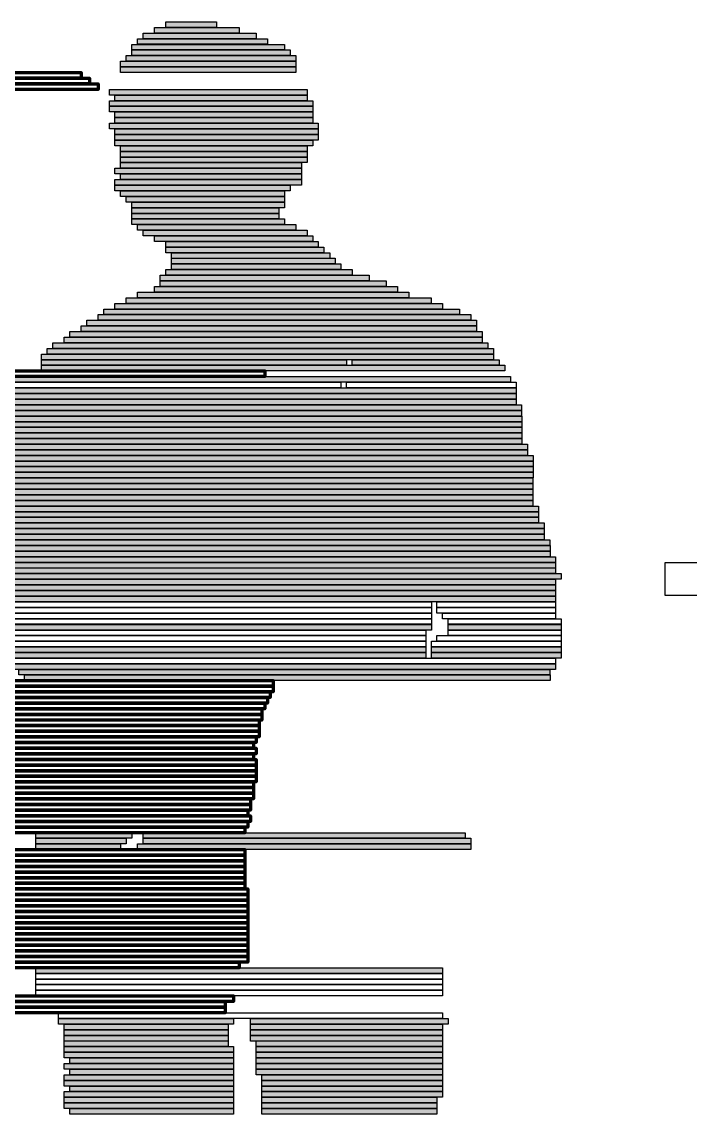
# Model space of a CAD drawing. Header units: millimetres. Extents: x 2 to 42044, y 4087 to 28530.
# Drawn here: x 6645 to 7389, y 8933 to 10150 of the extents above; entities that cross this region are included whole.
import ezdxf

# ---------------------------------------------------------------- set-up
doc = ezdxf.new("R2010")
doc.units = ezdxf.units.MM
doc.header["$LTSCALE"] = 50
for name, color, linetype in [('00_Wand_Bestand', 7, 'Continuous'), ('05_Linien_stark', 7, 'Continuous'), ('06_Linien_fein', 3, 'Continuous')]:
    doc.layers.add(name, color=color, linetype=linetype)

msp = doc.modelspace()

# ---------------------------------------------------------------- hatches: boundary and pattern name
at = {"layer": '00_Wand_Bestand'}
for points in [[(6805.1, 10149.7), (6861.7, 10149.7), (6861.7, 10143.5), (6805.1, 10143.5)], [(6779.9, 10137.2), (6905.8, 10137.2), (6905.8, 10130.9), (6779.9, 10130.9)], [(6792.5, 10143.5), (6886.9, 10143.5), (6886.9, 10137.2), (6792.5, 10137.2)], [(6767.3, 10124.6), (6937.3, 10124.6), (6937.3, 10118.4), (6767.3, 10118.4)], [(6773.6, 10130.9), (6918.4, 10130.9), (6918.4, 10124.7), (6773.6, 10124.7)], [(6761, 10112.1), (6949.9, 10112.1), (6949.9, 10105.8), (6761, 10105.8)], [(6767.3, 10118.4), (6943.6, 10118.4), (6943.6, 10112.1), (6767.3, 10112.1)], [(6754.7, 10105.8), (6949.9, 10105.8), (6949.9, 10099.6), (6754.7, 10099.6)], [(6754.7, 10099.6), (6949.9, 10099.6), (6949.9, 10093.3), (6754.7, 10093.3)], [(6742.1, 10074.5), (6962.5, 10074.5), (6962.5, 10068.2), (6742.1, 10068.2)], [(6742.1, 10061.9), (6968.8, 10061.9), (6968.8, 10055.7), (6742.1, 10055.7)], [(6748.4, 10068.2), (6962.5, 10068.2), (6962.5, 10061.9), (6748.4, 10061.9)], [(6742.1, 10055.7), (6968.8, 10055.7), (6968.8, 10049.4), (6742.1, 10049.4)], [(6748.4, 10049.4), (6968.8, 10049.4), (6968.8, 10043.1), (6748.4, 10043.1)], [(6742.1, 10036.9), (6975, 10036.9), (6975, 10030.6), (6742.1, 10030.6)], [(6748.4, 10043.1), (6968.8, 10043.1), (6968.8, 10036.9), (6748.4, 10036.9)], [(6748.4, 10030.6), (6975, 10030.6), (6975, 10024.3), (6748.4, 10024.3)], [(6748.4, 10024.3), (6975, 10024.3), (6975, 10018), (6748.4, 10018)], [(6748.4, 10018), (6968.8, 10018), (6968.8, 10011.8), (6748.4, 10011.8)], [(6754.7, 10011.8), (6962.5, 10011.8), (6962.5, 10005.5), (6754.7, 10005.5)], [(6754.7, 10005.5), (6962.5, 10005.5), (6962.5, 9999.2), (6754.7, 9999.2)], [(6754.7, 9999.2), (6962.5, 9999.2), (6962.5, 9993), (6754.7, 9993)], [(6748.4, 9986.7), (6956.2, 9986.7), (6956.2, 9980.4), (6748.4, 9980.4)], [(6754.7, 9993), (6956.1, 9993), (6956.1, 9986.7), (6754.7, 9986.7)], [(6754.7, 9980.4), (6956.1, 9980.4), (6956.1, 9974.2), (6754.7, 9974.2)], [(6748.4, 9974.2), (6956.2, 9974.2), (6956.2, 9967.9), (6748.4, 9967.9)], [(6748.4, 9967.9), (6943.6, 9967.9), (6943.6, 9961.6), (6748.4, 9961.6)], [(6754.7, 9961.6), (6937.3, 9961.6), (6937.3, 9955.4), (6754.7, 9955.4)], [(6761, 9955.4), (6937.3, 9955.4), (6937.3, 9949.1), (6761, 9949.1)], [(6767.3, 9949.1), (6937.3, 9949.1), (6937.3, 9942.8), (6767.3, 9942.8)], [(6767.3, 9942.8), (6931, 9942.8), (6931, 9936.5), (6767.3, 9936.5)], [(6767.3, 9936.5), (6931, 9936.5), (6931, 9930.3), (6767.3, 9930.3)], [(6767.3, 9930.3), (6937.3, 9930.3), (6937.3, 9924), (6767.3, 9924)], [(6773.6, 9924), (6949.9, 9924), (6949.9, 9917.7), (6773.6, 9917.7)], [(6779.9, 9917.7), (6962.5, 9917.7), (6962.5, 9911.5), (6779.9, 9911.5)], [(6792.5, 9911.5), (6968.8, 9911.5), (6968.8, 9905.2), (6792.5, 9905.2)], [(6805.1, 9905.2), (6975, 9905.2), (6975, 9898.9), (6805.1, 9898.9)], [(6805.1, 9898.9), (6981.3, 9898.9), (6981.3, 9892.7), (6805.1, 9892.7)], [(6811.4, 9892.6), (6987.7, 9892.6), (6987.7, 9886.3), (6811.4, 9886.3)], [(6811.4, 9886.4), (6993.9, 9886.4), (6993.9, 9880.1), (6811.4, 9880.1)], [(6811.4, 9880.1), (7000.2, 9880.1), (7000.2, 9873.8), (6811.4, 9873.8)], [(6798.8, 9867.6), (7031.7, 9867.6), (7031.7, 9861.3), (6798.8, 9861.3)], [(6805.1, 9873.8), (7012.8, 9873.8), (7012.8, 9867.6), (6805.1, 9867.6)], [(6792.5, 9855), (7063.2, 9855), (7063.2, 9848.8), (6792.5, 9848.8)], [(6798.8, 9861.3), (7050.6, 9861.3), (7050.6, 9855), (6798.8, 9855)], [(6761, 9842.5), (7100.9, 9842.5), (7100.9, 9836.2), (6761, 9836.2)], [(6773.6, 9848.7), (7075.8, 9848.7), (7075.8, 9842.5), (6773.6, 9842.5)], [(6735.9, 9829.9), (7132.4, 9829.9), (7132.4, 9823.7), (6735.9, 9823.7)], [(6748.4, 9836.2), (7113.5, 9836.2), (7113.5, 9829.9), (6748.4, 9829.9)], [(6717, 9817.4), (7151.3, 9817.4), (7151.3, 9811.1), (6717, 9811.1)], [(6729.6, 9823.7), (7145, 9823.7), (7145, 9817.4), (6729.6, 9817.4)], [(6698.1, 9804.9), (7157.6, 9804.9), (7157.6, 9798.6), (6698.1, 9798.6)], [(6710.6, 9811.1), (7151.3, 9811.1), (7151.3, 9804.9), (6710.6, 9804.9)], [(6679.2, 9792.3), (7163.9, 9792.3), (7163.9, 9786.1), (6679.2, 9786.1)], [(6691.8, 9798.6), (7157.6, 9798.6), (7157.6, 9792.3), (6691.8, 9792.3)], [(6666.6, 9779.8), (7170.2, 9779.8), (7170.2, 9773.5), (6666.6, 9773.5)], [(6672.9, 9786.1), (7170.2, 9786.1), (7170.2, 9779.8), (6672.9, 9779.8)], [(6666.6, 9773.5), (7006.5, 9773.5), (7006.5, 9767.3), (6666.6, 9767.3)], [(7012.8, 9773.5), (7176.5, 9773.5), (7176.5, 9767.3), (7012.8, 9767.3)], [(6666.6, 9767.3), (7182.8, 9767.3), (7182.8, 9761), (6666.6, 9761)], [(5766.5, 9754.7), (7189.1, 9754.7), (7189.1, 9748.4), (5766.5, 9748.4)], [(5753.8, 9735.9), (7195.4, 9735.9), (7195.4, 9729.6), (5753.8, 9729.6)], [(5760.1, 9742.2), (7195.4, 9742.2), (7195.4, 9735.9), (5760.1, 9735.9)], [(5753.8, 9729.6), (7195.4, 9729.6), (7195.4, 9723.4), (5753.8, 9723.4)], [(5753.8, 9723.4), (7201.6, 9723.4), (7201.6, 9717.1), (5753.8, 9717.1)], [(5747.6, 9710.8), (7201.7, 9710.8), (7201.7, 9704.5), (5747.6, 9704.5)], [(5753.8, 9717.1), (7201.6, 9717.1), (7201.6, 9710.8), (5753.8, 9710.8)], [(5747.6, 9704.5), (7201.7, 9704.5), (7201.7, 9698.3), (5747.6, 9698.3)], [(5747.6, 9698.3), (7201.7, 9698.3), (7201.7, 9692), (5747.6, 9692)], [(5741.2, 9692), (7201.7, 9692), (7201.7, 9685.7), (5741.2, 9685.7)], [(5741.2, 9685.7), (7201.7, 9685.7), (7201.7, 9679.5), (5741.2, 9679.5)], [(5735, 9673.2), (7208, 9673.2), (7208, 9667), (5735, 9667)], [(5741.2, 9679.5), (7208, 9679.5), (7208, 9673.2), (5741.2, 9673.2)], [(5728.7, 9660.6), (7214.3, 9660.6), (7214.3, 9654.4), (5728.7, 9654.4)], [(5735, 9666.9), (7214.3, 9666.9), (7214.3, 9660.6), (5735, 9660.6)], [(5728.7, 9654.4), (7214.3, 9654.4), (7214.3, 9648.1), (5728.7, 9648.1)], [(5728.7, 9648.1), (7214.3, 9648.1), (7214.3, 9641.8), (5728.7, 9641.8)], [(5722.4, 9641.8), (7214.2, 9641.8), (7214.2, 9635.6), (5722.4, 9635.6)], [(5722.4, 9635.6), (7214.2, 9635.6), (7214.2, 9629.3), (5722.4, 9629.3)], [(5722.4, 9629.3), (7214.2, 9629.3), (7214.2, 9623), (5722.4, 9623)], [(5722.4, 9623), (7214.2, 9623), (7214.2, 9616.8), (5722.4, 9616.8)], [(5716.1, 9610.5), (7220.5, 9610.5), (7220.5, 9604.2), (5716.1, 9604.2)], [(5722.4, 9616.8), (7214.2, 9616.8), (7214.2, 9610.5), (5722.4, 9610.5)], [(5716.1, 9604.2), (7220.5, 9604.2), (7220.5, 9598), (5716.1, 9598)], [(5716.1, 9598), (7220.5, 9598), (7220.5, 9591.7), (5716.1, 9591.7)], [(5709.8, 9591.7), (7226.8, 9591.7), (7226.8, 9585.4), (5709.8, 9585.4)], [(5709.8, 9585.4), (7226.8, 9585.4), (7226.8, 9579.2), (5709.8, 9579.2)], [(5709.8, 9579.2), (7226.8, 9579.2), (7226.8, 9572.9), (5709.8, 9572.9)], [(5703.5, 9566.6), (7233.2, 9566.6), (7233.2, 9560.3), (5703.5, 9560.3)], [(5709.8, 9572.9), (7233.1, 9572.9), (7233.1, 9566.6), (5709.8, 9566.6)], [(5703.5, 9560.3), (7233.2, 9560.3), (7233.2, 9554.1), (5703.5, 9554.1)], [(5703.5, 9554.1), (7239.4, 9554.1), (7239.4, 9547.8), (5703.5, 9547.8)], [(5703.5, 9547.8), (7239.4, 9547.8), (7239.4, 9541.5), (5703.5, 9541.5)], [(5703.5, 9541.6), (7239.4, 9541.6), (7239.4, 9535.3), (5703.5, 9535.3)], [(5703.5, 9535.3), (7245.7, 9535.3), (7245.7, 9529), (5703.5, 9529)], [(5703.5, 9529), (7239.4, 9529), (7239.4, 9522.7), (5703.5, 9522.7)], [(5703.5, 9522.7), (7239.4, 9522.7), (7239.4, 9516.4), (5703.5, 9516.4)], [(5703.5, 9516.4), (7239.4, 9516.4), (7239.4, 9510.2), (5703.5, 9510.2)], [(5703.5, 9510.2), (7239.4, 9510.2), (7239.4, 9503.9), (5703.5, 9503.9)], [(5823.1, 9478.8), (7101, 9478.8), (7101, 9472.5), (5823.1, 9472.5)], [(7119.8, 9478.8), (7245.7, 9478.8), (7245.7, 9472.5), (7119.8, 9472.5)], [(5823.1, 9453.7), (7094.7, 9453.7), (7094.7, 9447.5), (5823.1, 9447.5)], [(7101, 9453.7), (7245.7, 9453.7), (7245.7, 9447.5), (7101, 9447.5)], [(5823.1, 9447.5), (7094.7, 9447.5), (7094.7, 9441.2), (5823.1, 9441.2)], [(7101, 9447.5), (7245.7, 9447.5), (7245.7, 9441.2), (7101, 9441.2)], [(6635.1, 9434.9), (7239.4, 9434.9), (7239.4, 9428.7), (6635.1, 9428.7)], [(6641.4, 9428.7), (7233.1, 9428.7), (7233.1, 9422.4), (6641.4, 9422.4)], [(6647.7, 9422.4), (7233.2, 9422.4), (7233.2, 9416.1), (6647.7, 9416.1)], [(6660.3, 9246.8), (6767.3, 9246.8), (6767.3, 9240.6), (6660.3, 9240.6)], [(6779.9, 9246.8), (7138.7, 9246.8), (7138.7, 9240.6), (6779.9, 9240.6)], [(6660.3, 9240.6), (6761, 9240.6), (6761, 9234.3), (6660.3, 9234.3)], [(6660.3, 9234.3), (6754.7, 9234.3), (6754.7, 9228), (6660.3, 9228)], [(6773.6, 9234.3), (7145, 9234.3), (7145, 9228), (6773.6, 9228)], [(6779.9, 9240.6), (7145, 9240.6), (7145, 9234.3), (6779.9, 9234.3)], [(6660.3, 9096.3), (7113.5, 9096.3), (7113.5, 9090.1), (6660.3, 9090.1)], [(6685.5, 9039.9), (6880.6, 9039.9), (6880.6, 9033.6), (6685.5, 9033.6)], [(6899.5, 9039.9), (7119.8, 9039.9), (7119.8, 9033.6), (6899.5, 9033.6)], [(6691.8, 9033.7), (6874.4, 9033.7), (6874.4, 9027.4), (6691.8, 9027.4)], [(6691.8, 9027.4), (6874.4, 9027.4), (6874.4, 9021.1), (6691.8, 9021.1)], [(6899.5, 9033.7), (7113.5, 9033.7), (7113.5, 9027.4), (6899.5, 9027.4)], [(6899.5, 9027.4), (7113.5, 9027.4), (7113.5, 9021.1), (6899.5, 9021.1)], [(6691.8, 9021.1), (6874.4, 9021.1), (6874.4, 9014.8), (6691.8, 9014.8)], [(6691.8, 9014.9), (6874.4, 9014.9), (6874.4, 9008.6), (6691.8, 9008.6)], [(6899.5, 9021.1), (7113.5, 9021.1), (7113.5, 9014.8), (6899.5, 9014.8)], [(6905.8, 9014.9), (7113.5, 9014.9), (7113.5, 9008.6), (6905.8, 9008.6)], [(6691.8, 9008.6), (6880.6, 9008.6), (6880.6, 9002.3), (6691.8, 9002.3)], [(6691.8, 9002.3), (6880.6, 9002.3), (6880.6, 8996), (6691.8, 8996)], [(6905.8, 9008.6), (7113.5, 9008.6), (7113.5, 9002.3), (6905.8, 9002.3)], [(6905.8, 9002.3), (7113.5, 9002.3), (7113.5, 8996), (6905.8, 8996)], [(6691.8, 8989.8), (6880.6, 8989.8), (6880.6, 8983.5), (6691.8, 8983.5)], [(6698.1, 8996.1), (6880.6, 8996.1), (6880.6, 8989.8), (6698.1, 8989.8)], [(6905.8, 8996.1), (7113.5, 8996.1), (7113.5, 8989.8), (6905.8, 8989.8)], [(6905.8, 8989.8), (7113.5, 8989.8), (7113.5, 8983.5), (6905.8, 8983.5)], [(6691.8, 8977.2), (6880.6, 8977.2), (6880.6, 8970.9), (6691.8, 8970.9)], [(6698.1, 8983.5), (6880.6, 8983.5), (6880.6, 8977.2), (6698.1, 8977.2)], [(6905.8, 8983.5), (7113.5, 8983.5), (7113.5, 8977.2), (6905.8, 8977.2)], [(6912.1, 8977.2), (7113.5, 8977.2), (7113.5, 8970.9), (6912.1, 8970.9)], [(6691.8, 8970.9), (6880.6, 8970.9), (6880.6, 8964.7), (6691.8, 8964.7)], [(6912.1, 8970.9), (7113.5, 8970.9), (7113.5, 8964.7), (6912.1, 8964.7)], [(6691.8, 8958.4), (6880.6, 8958.4), (6880.6, 8952.2), (6691.8, 8952.2)], [(6698.1, 8964.7), (6880.6, 8964.7), (6880.6, 8958.4), (6698.1, 8958.4)], [(6912.1, 8964.7), (7113.5, 8964.7), (7113.5, 8958.4), (6912.1, 8958.4)], [(6912.1, 8958.4), (7113.5, 8958.4), (7113.5, 8952.2), (6912.1, 8952.2)], [(6691.8, 8952.2), (6880.6, 8952.2), (6880.6, 8945.9), (6691.8, 8945.9)], [(6691.8, 8945.9), (6880.6, 8945.9), (6880.6, 8939.6), (6691.8, 8939.6)], [(6912.1, 8952.2), (7107.2, 8952.2), (7107.2, 8945.9), (6912.1, 8945.9)], [(6912.1, 8945.9), (7107.2, 8945.9), (7107.2, 8939.6), (6912.1, 8939.6)], [(6698.1, 8939.6), (6880.6, 8939.6), (6880.6, 8933.4), (6698.1, 8933.4)], [(6912.1, 8939.6), (7107.2, 8939.6), (7107.2, 8933.4), (6912.1, 8933.4)]]:
    msp.add_hatch(color=7, dxfattribs=at).paths.add_polyline_path(points)

# ---------------------------------------------------------------- linework, layer by layer
for points in [[(6805.1, 10149.7), (6861.7, 10149.7), (6861.7, 10143.5), (6805.1, 10143.5)], [(6779.9, 10137.2), (6905.8, 10137.2), (6905.8, 10130.9), (6779.9, 10130.9)], [(6792.5, 10143.5), (6886.9, 10143.5), (6886.9, 10137.2), (6792.5, 10137.2)], [(6767.3, 10124.6), (6937.3, 10124.6), (6937.3, 10118.4), (6767.3, 10118.4)], [(6773.6, 10130.9), (6918.4, 10130.9), (6918.4, 10124.7), (6773.6, 10124.7)], [(6761, 10112.1), (6949.9, 10112.1), (6949.9, 10105.8), (6761, 10105.8)], [(6767.3, 10118.4), (6943.6, 10118.4), (6943.6, 10112.1), (6767.3, 10112.1)], [(6754.7, 10105.8), (6949.9, 10105.8), (6949.9, 10099.6), (6754.7, 10099.6)], [(6754.7, 10099.6), (6949.9, 10099.6), (6949.9, 10093.3), (6754.7, 10093.3)], [(6742.1, 10074.5), (6962.5, 10074.5), (6962.5, 10068.2), (6742.1, 10068.2)], [(6742.1, 10061.9), (6968.8, 10061.9), (6968.8, 10055.7), (6742.1, 10055.7)], [(6748.4, 10068.2), (6962.5, 10068.2), (6962.5, 10061.9), (6748.4, 10061.9)], [(6742.1, 10055.7), (6968.8, 10055.7), (6968.8, 10049.4), (6742.1, 10049.4)], [(6748.4, 10049.4), (6968.8, 10049.4), (6968.8, 10043.1), (6748.4, 10043.1)], [(6742.1, 10036.9), (6975, 10036.9), (6975, 10030.6), (6742.1, 10030.6)], [(6748.4, 10043.1), (6968.8, 10043.1), (6968.8, 10036.9), (6748.4, 10036.9)], [(6748.4, 10030.6), (6975, 10030.6), (6975, 10024.3), (6748.4, 10024.3)], [(6748.4, 10024.3), (6975, 10024.3), (6975, 10018), (6748.4, 10018)], [(6748.4, 10018), (6968.8, 10018), (6968.8, 10011.8), (6748.4, 10011.8)], [(6754.7, 10011.8), (6962.5, 10011.8), (6962.5, 10005.5), (6754.7, 10005.5)], [(6754.7, 10005.5), (6962.5, 10005.5), (6962.5, 9999.2), (6754.7, 9999.2)], [(6754.7, 9999.2), (6962.5, 9999.2), (6962.5, 9993), (6754.7, 9993)], [(6748.4, 9986.7), (6956.2, 9986.7), (6956.2, 9980.4), (6748.4, 9980.4)], [(6754.7, 9993), (6956.1, 9993), (6956.1, 9986.7), (6754.7, 9986.7)], [(6754.7, 9980.4), (6956.1, 9980.4), (6956.1, 9974.2), (6754.7, 9974.2)], [(6748.4, 9974.2), (6956.2, 9974.2), (6956.2, 9967.9), (6748.4, 9967.9)], [(6748.4, 9967.9), (6943.6, 9967.9), (6943.6, 9961.6), (6748.4, 9961.6)], [(6754.7, 9961.6), (6937.3, 9961.6), (6937.3, 9955.4), (6754.7, 9955.4)], [(6761, 9955.4), (6937.3, 9955.4), (6937.3, 9949.1), (6761, 9949.1)], [(6767.3, 9949.1), (6937.3, 9949.1), (6937.3, 9942.8), (6767.3, 9942.8)], [(6767.3, 9942.8), (6931, 9942.8), (6931, 9936.5), (6767.3, 9936.5)], [(6767.3, 9936.5), (6931, 9936.5), (6931, 9930.3), (6767.3, 9930.3)], [(6767.3, 9930.3), (6937.3, 9930.3), (6937.3, 9924), (6767.3, 9924)], [(6773.6, 9924), (6949.9, 9924), (6949.9, 9917.7), (6773.6, 9917.7)], [(6779.9, 9917.7), (6962.5, 9917.7), (6962.5, 9911.5), (6779.9, 9911.5)], [(6792.5, 9911.5), (6968.8, 9911.5), (6968.8, 9905.2), (6792.5, 9905.2)], [(6805.1, 9905.2), (6975, 9905.2), (6975, 9898.9), (6805.1, 9898.9)], [(6805.1, 9898.9), (6981.3, 9898.9), (6981.3, 9892.7), (6805.1, 9892.7)], [(6811.4, 9892.6), (6987.7, 9892.6), (6987.7, 9886.3), (6811.4, 9886.3)], [(6811.4, 9886.4), (6993.9, 9886.4), (6993.9, 9880.1), (6811.4, 9880.1)], [(6811.4, 9880.1), (7000.2, 9880.1), (7000.2, 9873.8), (6811.4, 9873.8)], [(6798.8, 9867.6), (7031.7, 9867.6), (7031.7, 9861.3), (6798.8, 9861.3)], [(6805.1, 9873.8), (7012.8, 9873.8), (7012.8, 9867.6), (6805.1, 9867.6)], [(6792.5, 9855), (7063.2, 9855), (7063.2, 9848.8), (6792.5, 9848.8)], [(6798.8, 9861.3), (7050.6, 9861.3), (7050.6, 9855), (6798.8, 9855)], [(6761, 9842.5), (7100.9, 9842.5), (7100.9, 9836.2), (6761, 9836.2)], [(6773.6, 9848.7), (7075.8, 9848.7), (7075.8, 9842.5), (6773.6, 9842.5)], [(6735.9, 9829.9), (7132.4, 9829.9), (7132.4, 9823.7), (6735.9, 9823.7)], [(6748.4, 9836.2), (7113.5, 9836.2), (7113.5, 9829.9), (6748.4, 9829.9)], [(6717, 9817.4), (7151.3, 9817.4), (7151.3, 9811.1), (6717, 9811.1)], [(6729.6, 9823.7), (7145, 9823.7), (7145, 9817.4), (6729.6, 9817.4)], [(6698.1, 9804.9), (7157.6, 9804.9), (7157.6, 9798.6), (6698.1, 9798.6)], [(6710.6, 9811.1), (7151.3, 9811.1), (7151.3, 9804.9), (6710.6, 9804.9)], [(6679.2, 9792.3), (7163.9, 9792.3), (7163.9, 9786.1), (6679.2, 9786.1)], [(6691.8, 9798.6), (7157.6, 9798.6), (7157.6, 9792.3), (6691.8, 9792.3)], [(6666.6, 9779.8), (7170.2, 9779.8), (7170.2, 9773.5), (6666.6, 9773.5)], [(6672.9, 9786.1), (7170.2, 9786.1), (7170.2, 9779.8), (6672.9, 9779.8)], [(6666.6, 9773.5), (7006.5, 9773.5), (7006.5, 9767.3), (6666.6, 9767.3)], [(7012.8, 9773.5), (7176.5, 9773.5), (7176.5, 9767.3), (7012.8, 9767.3)], [(6666.6, 9767.3), (7182.8, 9767.3), (7182.8, 9761), (6666.6, 9761)], [(5766.5, 9754.7), (7189.1, 9754.7), (7189.1, 9748.4), (5766.5, 9748.4)], [(5753.8, 9735.9), (7195.4, 9735.9), (7195.4, 9729.6), (5753.8, 9729.6)], [(5760.1, 9742.2), (7195.4, 9742.2), (7195.4, 9735.9), (5760.1, 9735.9)], [(5753.8, 9729.6), (7195.4, 9729.6), (7195.4, 9723.4), (5753.8, 9723.4)], [(5753.8, 9723.4), (7201.6, 9723.4), (7201.6, 9717.1), (5753.8, 9717.1)], [(5747.6, 9710.8), (7201.7, 9710.8), (7201.7, 9704.5), (5747.6, 9704.5)], [(5753.8, 9717.1), (7201.6, 9717.1), (7201.6, 9710.8), (5753.8, 9710.8)], [(5747.6, 9704.5), (7201.7, 9704.5), (7201.7, 9698.3), (5747.6, 9698.3)], [(5747.6, 9698.3), (7201.7, 9698.3), (7201.7, 9692), (5747.6, 9692)], [(5741.2, 9692), (7201.7, 9692), (7201.7, 9685.7), (5741.2, 9685.7)], [(5741.2, 9685.7), (7201.7, 9685.7), (7201.7, 9679.5), (5741.2, 9679.5)], [(5735, 9673.2), (7208, 9673.2), (7208, 9667), (5735, 9667)], [(5741.2, 9679.5), (7208, 9679.5), (7208, 9673.2), (5741.2, 9673.2)], [(5728.7, 9660.6), (7214.3, 9660.6), (7214.3, 9654.4), (5728.7, 9654.4)], [(5735, 9666.9), (7214.3, 9666.9), (7214.3, 9660.6), (5735, 9660.6)], [(5728.7, 9654.4), (7214.3, 9654.4), (7214.3, 9648.1), (5728.7, 9648.1)], [(5728.7, 9648.1), (7214.3, 9648.1), (7214.3, 9641.8), (5728.7, 9641.8)], [(5722.4, 9641.8), (7214.2, 9641.8), (7214.2, 9635.6), (5722.4, 9635.6)], [(5722.4, 9635.6), (7214.2, 9635.6), (7214.2, 9629.3), (5722.4, 9629.3)], [(5722.4, 9629.3), (7214.2, 9629.3), (7214.2, 9623), (5722.4, 9623)], [(5722.4, 9623), (7214.2, 9623), (7214.2, 9616.8), (5722.4, 9616.8)], [(5716.1, 9610.5), (7220.5, 9610.5), (7220.5, 9604.2), (5716.1, 9604.2)], [(5722.4, 9616.8), (7214.2, 9616.8), (7214.2, 9610.5), (5722.4, 9610.5)], [(5716.1, 9604.2), (7220.5, 9604.2), (7220.5, 9598), (5716.1, 9598)], [(5716.1, 9598), (7220.5, 9598), (7220.5, 9591.7), (5716.1, 9591.7)], [(5709.8, 9591.7), (7226.8, 9591.7), (7226.8, 9585.4), (5709.8, 9585.4)], [(5709.8, 9585.4), (7226.8, 9585.4), (7226.8, 9579.2), (5709.8, 9579.2)], [(5709.8, 9579.2), (7226.8, 9579.2), (7226.8, 9572.9), (5709.8, 9572.9)], [(5703.5, 9566.6), (7233.2, 9566.6), (7233.2, 9560.3), (5703.5, 9560.3)], [(5709.8, 9572.9), (7233.1, 9572.9), (7233.1, 9566.6), (5709.8, 9566.6)], [(5703.5, 9560.3), (7233.2, 9560.3), (7233.2, 9554.1), (5703.5, 9554.1)], [(5703.5, 9554.1), (7239.4, 9554.1), (7239.4, 9547.8), (5703.5, 9547.8)], [(5703.5, 9547.8), (7239.4, 9547.8), (7239.4, 9541.5), (5703.5, 9541.5)], [(5703.5, 9541.6), (7239.4, 9541.6), (7239.4, 9535.3), (5703.5, 9535.3)], [(5703.5, 9535.3), (7245.7, 9535.3), (7245.7, 9529), (5703.5, 9529)], [(5703.5, 9529), (7239.4, 9529), (7239.4, 9522.7), (5703.5, 9522.7)], [(5703.5, 9522.7), (7239.4, 9522.7), (7239.4, 9516.4), (5703.5, 9516.4)], [(5703.5, 9516.4), (7239.4, 9516.4), (7239.4, 9510.2), (5703.5, 9510.2)], [(5703.5, 9510.2), (7239.4, 9510.2), (7239.4, 9503.9), (5703.5, 9503.9)], [(5823.1, 9478.8), (7101, 9478.8), (7101, 9472.5), (5823.1, 9472.5)], [(7119.8, 9478.8), (7245.7, 9478.8), (7245.7, 9472.5), (7119.8, 9472.5)], [(5823.1, 9453.7), (7094.7, 9453.7), (7094.7, 9447.5), (5823.1, 9447.5)], [(7101, 9453.7), (7245.7, 9453.7), (7245.7, 9447.5), (7101, 9447.5)], [(5823.1, 9447.5), (7094.7, 9447.5), (7094.7, 9441.2), (5823.1, 9441.2)], [(7101, 9447.5), (7245.7, 9447.5), (7245.7, 9441.2), (7101, 9441.2)], [(6635.1, 9434.9), (7239.4, 9434.9), (7239.4, 9428.7), (6635.1, 9428.7)], [(6641.4, 9428.7), (7233.1, 9428.7), (7233.1, 9422.4), (6641.4, 9422.4)], [(6647.7, 9422.4), (7233.2, 9422.4), (7233.2, 9416.1), (6647.7, 9416.1)], [(6660.3, 9246.8), (6767.3, 9246.8), (6767.3, 9240.6), (6660.3, 9240.6)], [(6779.9, 9246.8), (7138.7, 9246.8), (7138.7, 9240.6), (6779.9, 9240.6)], [(6660.3, 9240.6), (6761, 9240.6), (6761, 9234.3), (6660.3, 9234.3)], [(6660.3, 9234.3), (6754.7, 9234.3), (6754.7, 9228), (6660.3, 9228)], [(6773.6, 9234.3), (7145, 9234.3), (7145, 9228), (6773.6, 9228)], [(6779.9, 9240.6), (7145, 9240.6), (7145, 9234.3), (6779.9, 9234.3)], [(6660.3, 9096.3), (7113.5, 9096.3), (7113.5, 9090.1), (6660.3, 9090.1)], [(6685.5, 9039.9), (6880.6, 9039.9), (6880.6, 9033.6), (6685.5, 9033.6)], [(6899.5, 9039.9), (7119.8, 9039.9), (7119.8, 9033.6), (6899.5, 9033.6)], [(6691.8, 9033.7), (6874.4, 9033.7), (6874.4, 9027.4), (6691.8, 9027.4)], [(6691.8, 9027.4), (6874.4, 9027.4), (6874.4, 9021.1), (6691.8, 9021.1)], [(6899.5, 9033.7), (7113.5, 9033.7), (7113.5, 9027.4), (6899.5, 9027.4)], [(6899.5, 9027.4), (7113.5, 9027.4), (7113.5, 9021.1), (6899.5, 9021.1)], [(6691.8, 9021.1), (6874.4, 9021.1), (6874.4, 9014.8), (6691.8, 9014.8)], [(6691.8, 9014.9), (6874.4, 9014.9), (6874.4, 9008.6), (6691.8, 9008.6)], [(6899.5, 9021.1), (7113.5, 9021.1), (7113.5, 9014.8), (6899.5, 9014.8)], [(6905.8, 9014.9), (7113.5, 9014.9), (7113.5, 9008.6), (6905.8, 9008.6)], [(6691.8, 9008.6), (6880.6, 9008.6), (6880.6, 9002.3), (6691.8, 9002.3)], [(6691.8, 9002.3), (6880.6, 9002.3), (6880.6, 8996), (6691.8, 8996)], [(6905.8, 9008.6), (7113.5, 9008.6), (7113.5, 9002.3), (6905.8, 9002.3)], [(6905.8, 9002.3), (7113.5, 9002.3), (7113.5, 8996), (6905.8, 8996)], [(6691.8, 8989.8), (6880.6, 8989.8), (6880.6, 8983.5), (6691.8, 8983.5)], [(6698.1, 8996.1), (6880.6, 8996.1), (6880.6, 8989.8), (6698.1, 8989.8)], [(6905.8, 8996.1), (7113.5, 8996.1), (7113.5, 8989.8), (6905.8, 8989.8)], [(6905.8, 8989.8), (7113.5, 8989.8), (7113.5, 8983.5), (6905.8, 8983.5)], [(6691.8, 8977.2), (6880.6, 8977.2), (6880.6, 8970.9), (6691.8, 8970.9)], [(6698.1, 8983.5), (6880.6, 8983.5), (6880.6, 8977.2), (6698.1, 8977.2)], [(6905.8, 8983.5), (7113.5, 8983.5), (7113.5, 8977.2), (6905.8, 8977.2)], [(6912.1, 8977.2), (7113.5, 8977.2), (7113.5, 8970.9), (6912.1, 8970.9)], [(6691.8, 8970.9), (6880.6, 8970.9), (6880.6, 8964.7), (6691.8, 8964.7)], [(6912.1, 8970.9), (7113.5, 8970.9), (7113.5, 8964.7), (6912.1, 8964.7)], [(6691.8, 8958.4), (6880.6, 8958.4), (6880.6, 8952.2), (6691.8, 8952.2)], [(6698.1, 8964.7), (6880.6, 8964.7), (6880.6, 8958.4), (6698.1, 8958.4)], [(6912.1, 8964.7), (7113.5, 8964.7), (7113.5, 8958.4), (6912.1, 8958.4)], [(6912.1, 8958.4), (7113.5, 8958.4), (7113.5, 8952.2), (6912.1, 8952.2)], [(6691.8, 8952.2), (6880.6, 8952.2), (6880.6, 8945.9), (6691.8, 8945.9)], [(6691.8, 8945.9), (6880.6, 8945.9), (6880.6, 8939.6), (6691.8, 8939.6)], [(6912.1, 8952.2), (7107.2, 8952.2), (7107.2, 8945.9), (6912.1, 8945.9)], [(6912.1, 8945.9), (7107.2, 8945.9), (7107.2, 8939.6), (6912.1, 8939.6)], [(6698.1, 8939.6), (6880.6, 8939.6), (6880.6, 8933.4), (6698.1, 8933.4)], [(6912.1, 8939.6), (7107.2, 8939.6), (7107.2, 8933.4), (6912.1, 8933.4)]]:
    msp.add_lwpolyline(points, close=True, dxfattribs=at)
at = {"layer": '05_Linien_stark', "lineweight": 211}
for points in [[(6565.9, 10087.1), (6720.1, 10087.1), (6720.1, 10080.8), (6565.9, 10080.8)], [(6594.2, 10093.3), (6710.7, 10093.3), (6710.7, 10087), (6594.2, 10087)], [(6559.6, 10080.8), (6729.6, 10080.8), (6729.6, 10074.5), (6559.6, 10074.5)], [(6226, 9761), (6915.2, 9761), (6915.2, 9754.7), (6226, 9754.7)], [(6175.6, 9416.1), (6924.7, 9416.1), (6924.7, 9409.9), (6175.6, 9409.9)], [(6181.9, 9409.9), (6924.7, 9409.9), (6924.7, 9403.6), (6181.9, 9403.6)], [(6188.2, 9403.6), (6921.5, 9403.6), (6921.5, 9397.3), (6188.2, 9397.3)], [(6197.7, 9397.3), (6918.4, 9397.3), (6918.4, 9391.1), (6197.7, 9391.1)], [(6197.7, 9391), (6915.3, 9391), (6915.3, 9384.8), (6197.7, 9384.8)], [(6197.7, 9384.8), (6912.1, 9384.8), (6912.1, 9378.5), (6197.7, 9378.5)], [(6197.7, 9378.5), (6912.1, 9378.5), (6912.1, 9372.2), (6197.7, 9372.2)], [(6194.5, 9372.3), (6908.9, 9372.3), (6908.9, 9366), (6194.5, 9366)], [(6197.6, 9366), (6908.9, 9366), (6908.9, 9359.7), (6197.6, 9359.7)], [(6197.6, 9359.7), (6909, 9359.7), (6909, 9353.4), (6197.6, 9353.4)], [(6200.8, 9353.4), (6905.8, 9353.4), (6905.8, 9347.2), (6200.8, 9347.2)], [(6203.9, 9347.2), (6902.6, 9347.2), (6902.6, 9340.9), (6203.9, 9340.9)], [(6200.8, 9340.9), (6905.8, 9340.9), (6905.8, 9334.6), (6200.8, 9334.6)], [(6203.9, 9334.6), (6902.7, 9334.6), (6902.7, 9328.3), (6203.9, 9328.3)], [(6207.1, 9328.3), (6905.8, 9328.3), (6905.8, 9322.1), (6207.1, 9322.1)], [(6207.1, 9322.1), (6905.8, 9322.1), (6905.8, 9315.8), (6207.1, 9315.8)], [(6203.9, 9315.8), (6905.8, 9315.8), (6905.8, 9309.6), (6203.9, 9309.6)], [(6207.1, 9309.6), (6905.8, 9309.6), (6905.8, 9303.3), (6207.1, 9303.3)], [(6207.1, 9303.3), (6902.7, 9303.3), (6902.7, 9297), (6207.1, 9297)], [(6210.2, 9297), (6902.7, 9297), (6902.7, 9290.7), (6210.2, 9290.7)], [(6213.4, 9290.7), (6902.7, 9290.7), (6902.7, 9284.4), (6213.4, 9284.4)], [(6213.4, 9284.4), (6899.5, 9284.4), (6899.5, 9278.2), (6213.4, 9278.2)], [(6213.4, 9278.2), (6899.5, 9278.2), (6899.5, 9271.9), (6213.4, 9271.9)], [(6216.5, 9271.9), (6896.4, 9271.9), (6896.4, 9265.6), (6216.5, 9265.6)], [(6216.5, 9265.6), (6899.5, 9265.6), (6899.5, 9259.4), (6216.5, 9259.4)], [(6216.5, 9259.4), (6896.4, 9259.4), (6896.4, 9253.1), (6216.5, 9253.1)], [(6222.8, 9253.1), (6893.2, 9253.1), (6893.2, 9246.8), (6222.8, 9246.8)], [(6226, 9228), (6893.2, 9228), (6893.2, 9221.8), (6226, 9221.8)], [(6226, 9221.8), (6893.2, 9221.8), (6893.2, 9215.5), (6226, 9215.5)], [(6226, 9215.5), (6893.2, 9215.5), (6893.2, 9209.2), (6226, 9209.2)], [(6226, 9209.2), (6893.2, 9209.2), (6893.2, 9202.9), (6226, 9202.9)], [(6226, 9202.9), (6893.2, 9202.9), (6893.2, 9196.7), (6226, 9196.7)], [(6226, 9196.7), (6893.2, 9196.7), (6893.2, 9190.4), (6226, 9190.4)], [(6226, 9190.4), (6893.2, 9190.4), (6893.2, 9184.1), (6226, 9184.1)], [(6226, 9184.2), (6896.4, 9184.2), (6896.4, 9177.9), (6226, 9177.9)], [(6226, 9177.9), (6896.4, 9177.9), (6896.4, 9171.6), (6226, 9171.6)], [(6226, 9171.6), (6896.4, 9171.6), (6896.4, 9165.3), (6226, 9165.3)], [(6226, 9165.3), (6896.4, 9165.3), (6896.4, 9159.1), (6226, 9159.1)], [(6226, 9159), (6896.4, 9159), (6896.4, 9152.8), (6226, 9152.8)], [(6226, 9152.8), (6896.4, 9152.8), (6896.4, 9146.5), (6226, 9146.5)], [(6226, 9146.5), (6896.4, 9146.5), (6896.4, 9140.3), (6226, 9140.3)], [(6226, 9140.3), (6896.4, 9140.3), (6896.4, 9134), (6226, 9134)], [(6226, 9134), (6896.4, 9134), (6896.4, 9127.7), (6226, 9127.7)], [(6226, 9127.7), (6896.4, 9127.7), (6896.4, 9121.5), (6226, 9121.5)], [(6226, 9121.5), (6896.4, 9121.5), (6896.4, 9115.2), (6226, 9115.2)], [(6226, 9115.1), (6896.4, 9115.1), (6896.4, 9108.9), (6226, 9108.9)], [(6226, 9108.9), (6896.4, 9108.9), (6896.4, 9102.6), (6226, 9102.6)], [(6226, 9102.6), (6886.9, 9102.6), (6886.9, 9096.3), (6226, 9096.3)], [(6226, 9065), (6880.6, 9065), (6880.6, 9058.7), (6226, 9058.7)], [(6232.3, 9058.7), (6871.2, 9058.7), (6871.2, 9052.5), (6232.3, 9052.5)], [(6238.5, 9052.5), (6871.2, 9052.5), (6871.2, 9046.2), (6238.5, 9046.2)]]:
    msp.add_lwpolyline(points, close=True, dxfattribs=at)
at = {"layer": '05_Linien_stark', "lineweight": 30}
msp.add_lwpolyline([(7361.4, 9547.5), (7769.7, 9547.5), (7769.7, 9511.1), (7361.4, 9511.1)], close=True, dxfattribs=at)
at = {"layer": '06_Linien_fein'}
for points in [[(5760.1, 9748.4), (7000.2, 9748.4), (7000.2, 9742.2), (5760.1, 9742.2)], [(7006.5, 9748.4), (7195.4, 9748.4), (7195.4, 9742.2), (7006.5, 9742.2)], [(5703.5, 9503.9), (7101, 9503.9), (7101, 9497.7), (5703.5, 9497.7)], [(7107.2, 9503.9), (7239.4, 9503.9), (7239.4, 9497.7), (7107.2, 9497.7)], [(5703.5, 9497.7), (7101, 9497.7), (7101, 9491.4), (5703.5, 9491.4)], [(5703.5, 9491.4), (7101, 9491.4), (7101, 9485.1), (5703.5, 9485.1)], [(7107.2, 9497.7), (7239.4, 9497.7), (7239.4, 9491.4), (7107.2, 9491.4)], [(7113.5, 9491.4), (7239.4, 9491.4), (7239.4, 9485.1), (7113.5, 9485.1)], [(5703.5, 9485.1), (7101, 9485.1), (7101, 9478.9), (5703.5, 9478.9)], [(7119.8, 9485.1), (7245.7, 9485.1), (7245.7, 9478.9), (7119.8, 9478.9)], [(5703.5, 9472.5), (7094.7, 9472.5), (7094.7, 9466.3), (5703.5, 9466.3)], [(5703.5, 9466.3), (7094.7, 9466.3), (7094.7, 9460), (5703.5, 9460)], [(7107.2, 9466.3), (7245.7, 9466.3), (7245.7, 9460), (7107.2, 9460)], [(7119.8, 9472.5), (7245.7, 9472.5), (7245.7, 9466.3), (7119.8, 9466.3)], [(5703.5, 9460), (7094.7, 9460), (7094.7, 9453.7), (5703.5, 9453.7)], [(7101, 9460), (7245.7, 9460), (7245.7, 9453.7), (7101, 9453.7)], [(5823.1, 9441.2), (7239.4, 9441.2), (7239.4, 9435), (5823.1, 9435)], [(6660.3, 9090.1), (7113.5, 9090.1), (7113.5, 9083.8), (6660.3, 9083.8)], [(6660.3, 9083.8), (7113.5, 9083.8), (7113.5, 9077.6), (6660.3, 9077.6)], [(6660.3, 9077.6), (7113.5, 9077.6), (7113.5, 9071.3), (6660.3, 9071.3)], [(6660.3, 9071.3), (7113.5, 9071.3), (7113.5, 9065), (6660.3, 9065)], [(6685.5, 9046.2), (7113.5, 9046.2), (7113.5, 9039.9), (6685.5, 9039.9)]]:
    msp.add_lwpolyline(points, close=True, dxfattribs=at)

doc.saveas('drawing.dxf')
